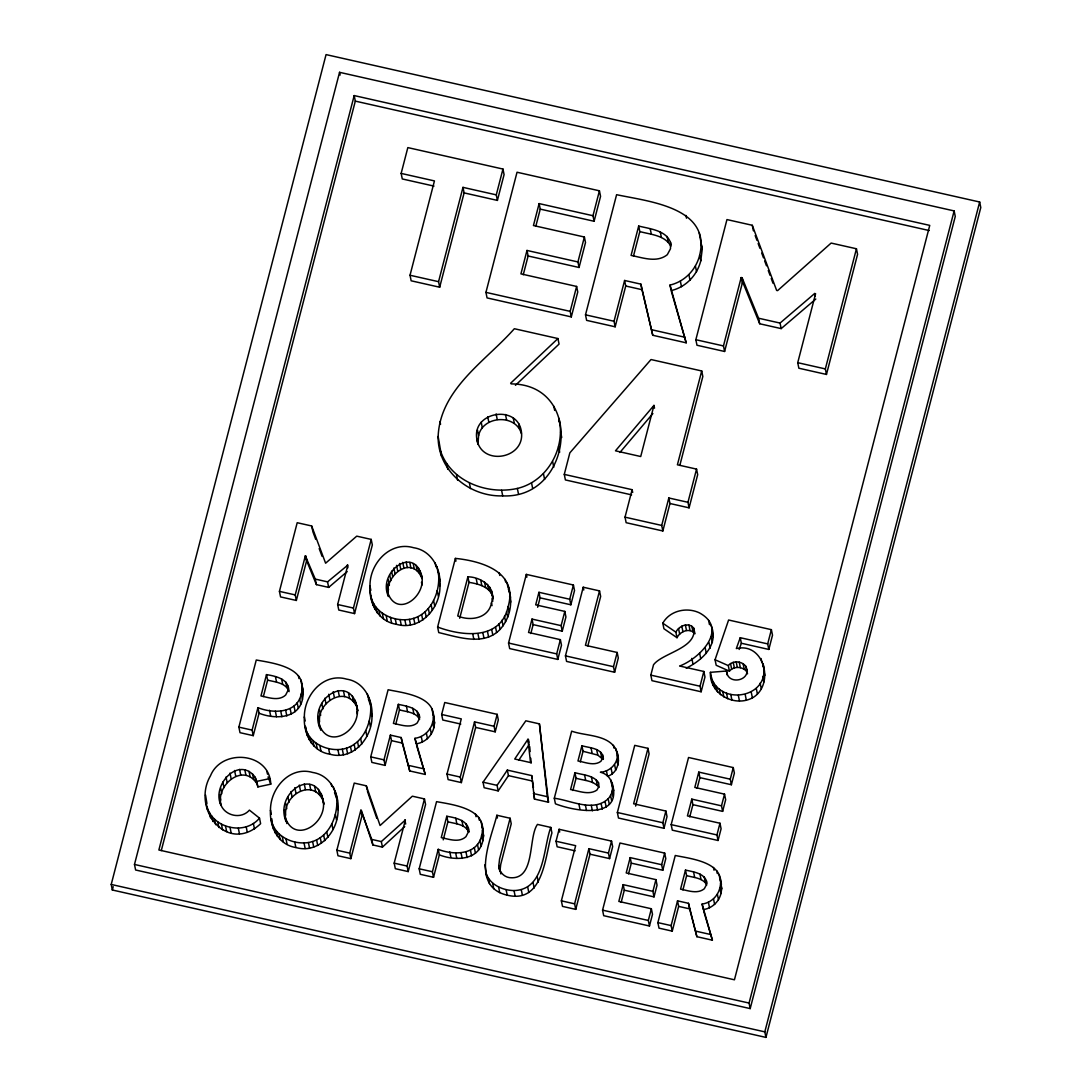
<?xml version="1.0" encoding="UTF-8"?>
<svg xmlns="http://www.w3.org/2000/svg" width="1092" height="1092" viewBox="0 0 1092 1092"><rect width="100%" height="100%" fill="white"/><g stroke="black" fill="none" stroke-linecap="round" stroke-linejoin="round"><path stroke-width="1.5" d="M670.556 242.11L670.488 248.744L667.308 254.682C656.852 263.104 642.765 257.698 631.08 255.405L638.683 226.044C650.423 229.033 668.249 230.426 671.116 244.881M419.246 714.919L419.164 719.259L417.144 723.027C410.305 728.582 401.051 724.87 393.407 723.409L398.348 704.34C406.333 706.21 418.686 707.452 419.806 717.69M706.388 880.657L706.306 885.011L704.299 888.765C697.46 894.334 688.192 890.622 680.562 889.147L685.489 870.078C693.475 871.962 705.828 873.204 706.961 883.428M287.96 686.104L287.81 690.799L285.654 695.031C278.801 701.392 268.905 697.597 260.961 695.959L266.489 674.61C275.566 676.125 288.465 678.787 288.807 690.267M468.263 827.75L468.113 832.445L465.956 836.677C459.09 843.038 449.194 839.243 441.264 837.605L446.792 816.256C455.855 817.772 468.755 820.433 469.11 831.913M388.424 596.423C376.863 571.894 415.929 543.598 422.085 578.351M388.561 596.519C382.91 576.44 411.916 553.316 422.003 578.569M387.592 592.26C396.956 619.683 428.146 595.249 421.239 574.187M476.822 438.875C472.031 411.602 517.239 404.204 521.334 431.231C525.88 459.036 481.081 466.803 476.822 438.875L477.941 444.417L478.596 435.531L477.477 429.989M554.299 798.266C570.98 800.272 593.27 812.653 608.176 798.784C616.407 790.007 612.516 775.006 600.382 772.235C610.073 771.757 619.533 762.475 616.994 751.883C610.428 734.111 586.104 736.431 571.676 731.149L554.299 798.266L555.432 803.808C574.802 811.356 623.614 820.297 611.97 782.35M747.542 673.819L746.778 671.648C742.683 666.379 733.756 665.888 729.415 671.143L728.296 665.601C732.623 660.346 741.55 660.851 745.659 666.106C753.125 680.412 727.545 686.254 726.521 671.02L710.401 672.331C709.199 693.652 734.165 707.602 752.402 697.897C775.061 685.148 764.55 641.891 736.322 648.566L740.253 637.701L767.69 643.898L768.823 649.44L741.372 643.243L740.253 637.701M498.826 865.587L499.576 858.926L510.114 818.249L496.874 815.26C491.373 838.083 469.15 886.349 507.234 895.181C543.925 904.162 545.017 855.418 551.924 832.95L550.791 827.422L537.469 824.405C527.859 837.714 535.899 880.889 509.213 877.599C503.453 876.576 499.003 871.43 498.826 865.587L499.959 871.129L500.709 864.468L511.233 823.778L510.114 818.249M557.93 338.547L510.674 383.196L511.124 383.893C585.094 384.329 572.536 499.194 502.73 495.877C469.355 496.969 437.715 470.857 438.138 436.486C440.09 388.848 486.008 360.851 514.346 328.719L557.93 338.547L559.063 344.089L515.438 385.299M699.631 255.323C711.561 207.139 647.692 201.378 616.598 194.69L585.503 314.824L586.622 320.365L615.165 326.795L625.73 286.008L624.597 280.467L640.867 284.138L652.757 335.271L686.199 342.82L670.01 285.067C684.657 281.668 696 269.779 699.631 255.323L700.764 260.865C697.133 275.32 685.79 287.21 671.143 290.608L686.199 342.82M700.764 260.865L702.238 249.194L699.262 232.951M693.789 628.214C697.392 648.293 662.202 652.92 653.521 664.796L650.832 675.129L651.965 680.671L701.146 691.768L704.968 677.013L703.835 671.471L679.647 666.024C699.658 658.544 728.978 629.006 699.494 612.899C686.909 606.811 669.778 610.524 662.803 623.204L663.922 628.733L677.013 637.701C680.029 631.272 689.967 627.327 694.922 633.756L693.789 628.214C688.847 621.785 678.896 625.73 675.88 632.159L677.013 637.701M686.185 668.154C702.074 660.524 719.246 644.758 711.11 625.484M440.458 450.805C450.75 481.64 487.373 495.167 517.349 488.438C547.529 481.354 566.025 447.843 558.899 418.291M437.619 627.04C462.694 636.431 500.859 640.39 508.135 606.62C518.222 572.181 482.432 561.138 455.391 558.394L437.619 627.04L438.738 632.582C458.039 637.032 483.838 646.409 500.068 629.415C509.691 618.727 513.595 602.293 508.258 588.738M219.915 800.613C221.116 814.755 240.185 820.761 249.413 810.127L259.5 818.14L260.633 823.682C227.586 854.954 191.018 809.022 210.497 775.77C221.649 748.102 269.724 752.17 270.761 784.165L257.889 786.923L255.173 777.272C239.162 755.391 211.548 784.602 220.761 804.763M606.415 770.734L607.534 776.276C617.744 773.218 620.365 760.906 616.994 751.883M710.919 676.153C719.109 706.893 771.375 698.047 763.131 663.854M369.997 586.199C369.465 563.608 390.09 540.731 413.609 547.72C431.64 550.395 441.113 568.918 439.967 585.803C440.486 608.38 419.86 631.258 396.355 624.283C378.323 621.594 368.85 603.071 369.997 586.199L370.843 590.349M370.734 595.59C373.928 612.858 393.175 621.894 409.391 619.355C431.067 615.915 441.577 590.635 438.097 570.87M270.475 810.209C270.297 788.438 289.612 765.697 312.721 772.467C330.466 775.129 339.121 793.393 338.111 809.773C338.274 831.531 318.973 854.285 295.864 847.515C278.119 844.853 269.465 826.589 270.475 810.209L271.321 814.359M304.354 716.857C304.177 695.085 323.491 672.358 346.601 679.128C364.346 681.79 373.014 700.054 371.99 716.434C372.154 738.178 352.853 760.947 329.743 754.163C311.998 751.501 303.344 733.237 304.354 716.857L305.2 721.02M271.157 819.382C274.078 836.172 292.697 844.949 308.408 842.533C329.47 838.997 339.394 814.277 336.295 795.058M305.05 726.043C307.958 742.819 326.576 751.596 342.287 749.18C363.349 745.645 373.287 720.925 370.174 701.706M432.664 722.303C439.353 696.587 404.518 693.147 388.11 689.748L370.734 756.865L371.867 762.407L385.094 765.396L391.509 740.649L390.376 735.107L401.16 737.537L409.732 770.952L425.252 774.446L414.974 738.315C423.532 737.127 430.63 730.698 432.664 722.303L433.797 727.845C431.75 736.24 424.652 742.669 416.107 743.857L414.974 738.315M433.797 727.845L434.575 723.013L433.196 712.994M719.819 888.055C726.494 862.325 691.673 858.899 675.265 855.486L657.875 922.617L659.008 928.145L672.249 931.135L678.651 906.387L677.531 900.845L688.492 903.316L696.887 936.69L712.407 940.198L702.115 904.067C710.674 902.879 717.772 896.436 719.819 888.055L720.938 893.597C718.905 901.978 711.807 908.408 703.248 909.609L702.115 904.067M720.938 893.597L721.716 888.765L720.338 878.746M220.966 804.64C215.888 785.216 242.738 762.967 256.306 782.814M301.324 693.843C308.572 667.403 273.478 663.131 256.265 660.005L238.875 727.136L240.008 732.677L253.248 735.653L259.063 713.199L257.93 707.657C273.014 713.786 297.201 713.636 301.324 693.843L302.443 699.385C298.321 719.178 274.133 719.328 259.063 713.199M302.443 699.385L303.289 694.321L301.952 684.083M481.613 835.503C488.875 809.049 453.781 804.777 436.554 801.651L419.178 868.782L420.297 874.323L433.538 877.299L439.353 854.845L438.233 849.303C453.303 855.432 477.491 855.282 481.613 835.503L482.732 841.031C478.624 860.824 454.436 860.974 439.353 854.845M482.732 841.031L483.579 835.967L482.255 825.729M284.548 809.704L285.886 821.17C273.996 791.359 318.441 764.045 323.846 804.258L321.239 793.57M285.681 815.246C283.442 795.454 311.397 778.514 322.358 799.112M318.427 716.352L319.765 727.832C307.876 698.006 352.32 670.693 357.739 710.919L355.118 700.231M319.56 721.894C317.322 702.101 345.277 685.162 356.251 705.773M356.606 705.377C363.404 729.674 326.822 752.934 318.632 722.29M491.482 602.866C496.915 587.769 481.463 576.945 467.881 576.822L457.739 615.97C470.27 621.416 488.697 618.468 491.482 602.866L492.042 605.637M111.22 884.452L326.058 54.6L979.661 202.006L980.78 207.548L765.942 1037.4L112.34 889.994L111.22 884.452L764.809 1031.858L765.942 1037.4M112.34 889.994L113.199 886.704M134.48 864.454L339.557 72.318L954.135 210.92L955.268 216.462L750.19 1008.598L135.613 869.996L134.48 864.454L749.057 1003.057L750.19 1008.598M354.19 95.577L158.872 849.999L734.438 979.797L929.742 225.389L354.19 95.577L355.31 101.119L161.288 850.586M279.429 591.373L297.201 522.713L311.67 525.975L325.607 563.213L356.743 536.145L371.198 539.407L372.331 544.949L354.559 613.595L338.779 610.032L337.646 604.504L347.857 565.083L327.545 581.859L315.274 579.088L305.337 555.855L295.222 594.922L296.341 600.463L280.562 596.914L279.429 591.373L295.222 594.922M253.248 735.653L252.115 730.111L257.93 707.657M263.363 696.573L267.622 680.139L266.489 674.61M433.988 186.104L402.279 178.951L401.146 173.41L407.835 147.597L502.962 169.055L504.081 174.597L497.406 200.409L464.114 192.888L462.981 187.36L496.273 194.867L497.406 200.409M296.341 600.463L306.456 561.397L305.337 555.855M464.114 192.888L439.68 287.223L411.152 280.794L410.019 275.252L434.439 180.917L401.146 173.41M354.559 613.595L353.426 608.053L371.198 539.407M439.68 287.223L438.561 281.681L462.981 187.36M496.273 194.867L502.962 169.055M336.855 850.218L354.231 783.087L366.325 785.817L380.084 825.511L412.353 796.191L424.46 798.921L425.58 804.463L408.203 871.593L395.318 868.686L394.185 863.144L405.364 820.01L381.313 841.577L371.758 839.42L360.838 810.237L349.74 853.125L350.873 858.653L337.974 855.746L336.855 850.218L349.74 853.125M526.986 250.45L528.118 255.992L579.06 267.485L577.927 261.944L526.986 250.45L520.925 273.887L576.617 286.445L577.75 291.987L571.293 316.898L487.059 297.911L485.94 292.369L517.035 172.236L599.426 190.813L600.559 196.355L594.103 221.266L540.253 209.118L539.12 203.59L592.983 215.725L594.103 221.266M350.873 858.653L361.971 815.779L360.838 810.237M385.094 765.396L383.975 759.855L390.376 735.107M395.768 724.187L399.467 709.882L398.348 704.34M539.12 203.59L533.442 225.539L584.384 237.019L585.503 242.56L579.06 267.485M523.259 274.734L528.118 255.992M535.79 226.372L540.253 209.118M459.718 618.249L469 582.364L467.881 576.822M460.783 724.064L442.779 720.01L441.659 714.468L444.744 702.511L497.174 714.345L498.307 719.874L495.208 731.831L475.662 727.422L474.529 721.88L494.075 726.289L495.208 731.831M408.203 871.593L407.084 866.052L424.46 798.921M577.927 261.944L584.384 237.019M475.662 727.422L461.37 782.595L448.13 779.606L447.01 774.064L461.288 718.891L441.659 714.468M592.983 215.725L599.426 190.813M571.293 316.898L570.174 311.37L576.617 286.445M433.538 877.299L432.418 871.757L438.233 849.303M443.229 839.857L447.911 821.785L446.792 816.256M461.37 782.595L460.251 777.054L474.529 721.88M532.009 619.082L533.142 624.624L562.243 631.19L561.124 625.648L532.009 619.082L528.542 632.473L560.373 639.653L561.493 645.195L557.807 659.432L509.677 648.58L508.544 643.038L526.33 574.392L573.409 585.012L574.529 590.554L570.843 604.791L540.076 597.843L538.943 592.301L569.724 599.249L570.843 604.791M494.075 726.289L497.174 714.345M631.599 494.867L565.397 479.934L564.277 474.392L569.847 452.852L651.009 359.541L701.706 370.966L702.825 376.508L679.825 465.397M538.943 592.301L535.694 604.845L564.81 611.411L565.929 616.953L562.243 631.19M530.821 633.551L533.142 624.624M537.633 607.248L540.076 597.843M615.165 326.795L614.032 321.253L624.597 280.467M633.483 256.047L639.816 231.572L638.683 226.044M561.124 625.648L564.81 611.411M569.724 599.249L573.409 585.012M557.807 659.432L556.688 653.89L560.373 639.653M599.522 590.895L585.435 645.304L617.171 652.47L618.304 658.012L614.619 672.249L566.571 661.411L565.451 655.869L583.224 587.223L599.522 590.895L600.655 596.437L587.851 645.904M669.956 503.508L689.093 507.835L687.96 502.293L668.823 497.979L669.956 503.508L662.844 530.971L626.153 522.699L625.02 517.158L632.132 489.694L564.277 474.392M653.958 405.405L640.717 456.524L615.478 450.819L653.958 405.405L654.518 408.176M550.791 827.422C542.97 848.143 545.29 889.611 514.018 890.567C502.074 890.389 488.888 884.261 485.694 871.853M575.156 850.845L557.152 846.778L556.019 841.249L559.118 829.292L611.547 841.113L612.667 846.655L609.582 858.612L590.021 854.203L588.902 848.661L608.449 853.07L609.582 858.612M574.938 772.686L570.57 789.557C579.019 791.004 588.916 795.44 596.86 790.13L598.894 786.609L598.716 782.937C593.666 775.088 583.032 775.061 574.938 772.686L576.057 778.227L572.89 790.499M581.913 745.74L577.968 760.987C585.312 762.202 594.116 766.366 600.887 761.315L602.648 758.135L602.566 754.845C598.484 747.679 588.916 747.856 581.913 745.74L583.032 751.282L580.275 761.957M695.85 339.708L726.958 219.574L752.265 225.28L776.644 290.431L777.572 290.636L831.135 243.066L856.442 248.771L857.575 254.313L826.467 374.447L798.853 368.222L797.733 362.68L815.587 293.721L814.659 293.516L780.057 323.068L758.571 318.222L742.096 277.764L741.168 277.559L723.464 345.932L724.597 351.474L696.983 345.249L695.85 339.708L723.464 345.932M614.619 672.249L613.486 666.707L617.171 652.47M590.021 854.203L575.743 909.377L562.503 906.387L561.37 900.845L575.661 845.672L556.019 841.249M662.844 530.971L661.711 525.429L668.823 497.979M701.706 370.966L677.409 464.796L696.546 469.11L697.679 474.651L689.093 507.835M575.743 909.377L574.61 903.835L588.902 848.661M724.597 351.474L742.301 283.101L741.168 277.559M687.96 502.293L696.546 469.11M647.979 748.348L633.633 803.78L665.888 811.056L667.021 816.598L663.991 828.296L618.481 818.031L617.362 812.489L634.739 745.358L647.979 748.348L649.098 753.889L635.599 806.06M608.449 853.07L611.547 841.113M623.177 884.643L624.31 890.185L654.026 896.887L652.907 891.345L623.177 884.643L618.836 901.432L651.364 908.762L652.497 914.304L649.467 926.002L603.699 915.683L602.566 910.141L619.956 843.01L664.659 853.098L665.792 858.64L662.789 870.256L631.312 863.144L630.18 857.616L661.656 864.714L662.789 870.256M630.18 857.616L626.207 872.945L655.937 879.647L657.056 885.189L654.026 896.887M621.157 902.388L624.31 890.185M628.528 873.887L631.312 863.144M663.991 828.296L662.858 822.754L665.888 811.056M701.146 691.768L700.027 686.226L703.835 671.471M652.907 891.345L655.937 879.647M691.782 799.126L692.915 804.668L722.631 811.37L721.498 805.841L691.782 799.126L687.441 815.915L719.969 823.245L721.089 828.787L718.058 840.485L672.303 830.166L671.17 824.624L688.547 757.493L733.264 767.58L734.384 773.122L731.381 784.738L699.904 777.641L698.784 772.099L730.261 779.197L731.381 784.738M661.656 864.714L664.659 853.098M649.467 926.002L648.334 920.46L651.364 908.762M698.784 772.099L694.812 787.441L724.528 794.143L725.661 799.685L722.631 811.37M689.748 816.871L692.915 804.668M697.133 788.369L699.904 777.641M672.249 931.135L671.116 925.593L677.531 900.845M682.923 889.925L686.622 875.62L685.489 870.078M826.467 374.447L825.347 368.919L856.442 248.771M721.498 805.841L724.528 794.143M730.261 779.197L733.264 767.58M718.058 840.485L716.939 834.943L719.969 823.245M767.69 643.898L771.375 629.661L728.596 620.01L715.055 659.745L716.188 665.287L729.415 671.143M768.823 649.44L772.508 635.189L771.375 629.661M749.057 1003.057L954.135 210.92M764.809 1031.858L979.661 202.006M739.134 649.453L741.372 643.243M478.596 435.531C482.964 415.492 516.066 413.786 521.403 433.742M527.914 739.298L514.728 759.022L530.521 762.585L527.914 739.298L529.033 744.84L518.686 760.332M531.695 775.593L534.479 799.085L548.512 802.251L539.421 723.873L525.839 720.802L483.033 782.2L484.152 787.728L498.184 790.895L497.065 785.353L507.316 770.092L531.695 775.593L532.254 778.35M498.184 790.895L508.449 775.634L507.316 770.092M619.901 452.47L652.88 413.54M361.37 810.346L372.877 844.962L382.432 847.119L404.723 826.562M206.374 804.19C210.524 827.818 244.226 836.472 259.5 818.14M305.856 555.978L306.988 561.52L316.407 584.63L328.678 587.4L347.215 571.566M742.096 277.764L743.215 283.306L759.704 323.764L781.176 328.61L815.792 299.044M255.173 777.272L256.77 781.381L269.642 778.637M355.31 101.119L929.21 230.549M639.816 231.572C650.545 234.562 665.055 235.149 670.816 246.232M742.301 283.101L743.215 283.306M625.73 286.008L641.987 289.68L652.757 335.271M410.019 275.252L438.561 281.681M485.94 292.369L570.174 311.37M585.503 314.824L614.032 321.253M651.624 329.729L685.08 337.278M797.733 362.68L825.347 368.919M625.02 517.158L661.711 525.429M469 582.364C478.651 583.838 491.55 587.237 493.134 598.689M337.646 604.504L353.426 608.053M508.544 643.038L556.688 653.89M565.451 655.869L613.486 666.707M650.832 675.129L700.027 686.226M267.622 680.139C275.348 682.063 286.049 682.814 289.093 691.645M399.467 709.882C406.388 711.861 415.875 712.08 419.642 719.218M583.032 751.282L597.774 755.104L603.016 759.418M576.057 778.227C583.742 780.548 593.707 780.507 599.003 787.387M391.509 740.649L402.293 743.079L409.732 770.952M508.449 775.634L532.828 781.121M238.875 727.136L252.115 730.111M370.734 756.865L383.975 759.855M408.613 765.41L424.133 768.904M447.01 774.064L460.251 777.054M483.033 782.2L497.065 785.353M533.36 793.543L547.379 796.71L548.512 802.251M617.362 812.489L662.858 822.754M671.17 824.624L716.939 834.943M447.911 821.785C455.105 823.764 465.206 824.091 468.673 831.927M686.622 875.62C693.529 877.599 703.03 877.818 706.797 884.97M678.651 906.387L689.612 908.858L696.887 936.69M394.185 863.144L407.084 866.052M419.178 868.782L432.418 871.757M561.37 900.845L574.61 903.835M602.566 910.141L648.334 920.46M657.875 922.617L671.116 925.593M695.754 931.148L711.274 934.656M715.055 659.745L728.296 665.601M662.803 623.204L675.88 632.159M284.753 815.628C292.943 846.286 329.525 823.013 322.727 798.716M611.889 785.366L613.731 790.594M368.413 699.249L371.307 707.247M334.534 792.601L337.414 800.6M558.763 420.816L560.032 423.832M762.694 665.41L764.25 669.396M618.113 757.411L615.683 748.457M755.186 235.585L756.961 240.349M758.148 243.53L759.936 248.307M761.725 253.071L763.499 257.835M764.7 261.015L766.475 265.779M768.263 270.543L770.051 275.307M771.239 278.487L773.027 283.265M312.803 531.517L315.697 539.284M319.192 548.58L322.085 556.347M268.045 776.917L270.761 784.165M367.458 791.359L376.808 818.358M720.188 880.138L721.471 884.274M433.046 714.4L434.329 718.536M703.726 911.219L712.407 940.198M416.584 745.467L425.252 774.446M438.411 573.559L439.23 576.399M482.132 826.944L483.374 831.271M301.842 685.298L303.085 689.625M814.659 293.516L815.233 296.273M780.057 323.068L781.176 328.61M752.265 225.28L753.398 230.821M758.571 318.222L759.704 323.764M701.119 243.653L702.238 249.194M685.926 215.424L686.499 218.195M695.413 266.12L696.546 271.662M688.902 274.802L690.035 280.344M763.677 669.901L764.809 675.443M761.056 658.544L761.902 662.694M762.68 676.494L763.813 682.036M680.357 281.176L681.49 286.718M760.141 683.128L761.274 688.67M667.089 236.445L668.222 241.987M756.292 688.465L757.411 694.007M660.25 231.9L661.383 237.442M670.01 285.067L670.857 289.216M746.792 669.369L747.351 672.14M751.269 692.355L752.402 697.897M745.659 666.106L746.778 671.648M743.106 663.649L744.225 669.191M739.216 662.134L740.335 667.676M745.222 694.662L746.341 700.204M650.19 228.637L651.323 234.179M736.185 661.834L737.305 667.376M733.223 662.312L734.356 667.854M738.328 695.358L739.448 700.9M730.534 663.567L731.667 669.109M726.521 671.02L727.368 675.184M730.766 694.416L731.886 699.945M726.535 693.161L727.668 698.689M712.025 631.067L713.158 636.609M640.867 284.138L641.987 289.68M708.626 620.447L709.472 624.61M722.727 691.386L723.859 696.928M711.288 637.005L712.407 642.546M719.328 689.107L720.461 694.649M708.995 642.697L710.128 648.238M716.338 686.308L717.471 691.85M713.881 683.155L715.014 688.697M712.08 679.77L713.199 685.312M710.401 672.331L711.534 677.873M705.2 647.925L706.333 653.466M699.59 653.03L700.723 658.572M691.823 626.221L692.956 631.763M688.943 625.061L690.076 630.603M685.366 624.924L686.486 630.466M691.837 658.367L692.956 663.895M681.804 626.139L682.923 631.681M678.542 628.582L679.674 634.124M719.068 874.596L719.915 878.76M720.597 883.223L721.716 888.765M716.762 870.815L717.321 873.586M713.486 867.471L714.059 870.228M717.362 894.157L718.495 899.699M632.132 489.694L632.691 492.465M713.526 898.921L714.646 904.463M704.217 876.958L705.35 882.5M708.394 902.251L709.527 907.793M699.904 873.996L701.037 879.538M693.557 871.907L694.689 877.449M688.492 903.316L689.612 908.858M560.606 431.941L561.738 437.483M553.821 406.238L554.668 410.401M558.544 446.669L559.677 452.211M583.224 587.223L583.783 589.994M617.335 755.596L618.468 761.138M616.734 759.609L617.867 765.137M613.431 745.317L613.991 748.088M614.591 764.673L615.711 770.215M552.661 461.657L553.78 467.199M611.124 768.386L612.257 773.928M610.756 779.824L611.602 783.988M612.121 791.031L613.254 796.573M602.566 754.845L603.412 759.008M610.537 795.29L611.67 800.818M600.532 751.951L601.665 757.493M543.475 473.846L544.608 479.388M608.176 798.784L609.309 804.326M596.655 749.562L597.774 755.104M605.05 801.555L606.169 807.097M591.031 747.802L592.151 753.33M601.132 803.576L602.252 809.117M596.177 779.674L597.31 785.216M531.531 482.882L532.664 488.424M591.427 776.958L592.547 782.5M596.519 804.831L597.638 810.373M518.686 423.641L519.806 429.183M513.226 417.799L514.359 423.341M591.263 805.295L592.383 810.824M584.575 774.87L585.708 780.411M585.367 804.941L586.5 810.482M505.487 414.51L506.62 420.051M517.349 488.438L518.482 493.98M578.856 803.808L579.975 809.336M496.109 413.936L497.242 419.478M526.33 574.392L526.89 577.163M487.714 416.666L488.834 422.195M501.597 490.335L502.73 495.877M481.19 422.181L482.323 427.723M559.118 829.292L559.677 832.063M508.572 587.387L510.524 597.392M507.125 583.196L507.971 587.346M509.609 596.56L510.728 602.101M505.077 579.347L505.651 582.118M508.135 606.62L509.268 612.162M499.208 572.672L499.767 575.443M506.538 611.643L507.671 617.171M504.477 616.188L505.61 621.73M528.432 739.421L529.006 742.191M501.938 620.27L503.071 625.812M498.935 623.873L500.068 629.415M491.482 590.676L493.106 598.553M469.423 483.073L470.543 488.615M489.898 587.305L491.018 592.833M492.274 598.457L492.833 601.228M487.551 584.356L488.684 589.898M495.509 626.958L496.628 632.5M484.493 581.94L485.626 587.482M491.687 629.497L492.806 635.025M480.712 580.057L481.845 585.599M456.497 474.706L457.63 480.248M487.469 631.449L488.602 636.991M537.209 876.521L538.342 882.049M476.208 578.692L477.34 584.234M439.994 421.539L440.554 424.31M482.882 632.855L484.002 638.397M533.046 882.527L534.165 888.069M446.669 463.786L447.802 469.328M438.138 436.486L441.577 456.347M477.941 633.66L479.074 639.202M527.682 886.95L528.801 892.492M472.74 633.865L473.86 639.407M455.391 558.394L455.951 561.165M521.266 889.652L522.399 895.194M514.018 890.567L515.137 896.109M496.874 815.26L497.433 818.031M506.101 889.639L507.234 895.181M339.557 72.318L340.117 75.089M500.313 871.157L500.873 873.928M499.29 868.509L499.849 871.279M436.868 566.598L437.988 572.126M438.766 575.443L439.885 580.985M435.094 562.68L435.94 566.844M438.834 580.262L439.967 585.803M498.621 887.1L499.74 892.642M437.209 590.622L438.329 596.164M481.012 821.402L481.859 825.552M482.446 830.425L483.579 835.967M492.642 883.196L493.775 888.738M478.719 817.444L479.292 820.215M433.579 600.532L434.712 606.074M475.484 813.963L476.044 816.734M488.301 878.064L489.434 883.605M484.93 864.727L486.827 877.395M479.907 840.335L481.026 845.877M431.163 604.791L432.296 610.332M477.477 844.403L478.596 849.945M428.337 608.585L429.456 614.113M420.133 570.72L421.266 576.248M421.457 582.268L422.017 585.039M418.4 567.731L419.533 573.273M474.324 847.733L475.443 853.262M416.107 565.369L417.226 570.911M425.143 611.861L426.276 617.389M413.226 563.608L414.359 569.15M466.12 823.655L467.24 829.197M470.447 850.286L471.58 855.828M421.648 614.578L422.781 620.12M409.787 562.462L410.92 568.004M461.875 820.42L463.008 825.962M465.984 852.033L467.117 857.575M417.854 616.734L418.987 622.276M406.169 562.011L407.302 567.553M455.733 818.263L456.852 823.805M402.757 562.353L403.876 567.895M413.745 618.345L414.864 623.873M431.913 708.858L432.76 713.008M433.442 717.485L434.575 723.013M461.056 852.879L462.189 858.421M399.549 563.486L400.682 569.028M409.391 619.355L410.51 624.897M455.664 852.838L456.784 858.38M430.221 728.419L431.34 733.961M396.546 565.397L397.679 570.939M404.845 619.765L405.978 625.307M393.857 568.017L394.99 573.559M426.371 733.182L427.504 738.711M449.795 851.91L450.928 857.452M391.591 571.252L392.724 576.794M400.122 619.56L401.255 625.102M389.735 575.115L390.854 580.644M417.076 711.206L418.195 716.748M421.253 736.513L422.386 742.041M388.288 579.593L389.407 585.135M395.222 618.741L396.355 624.283M412.762 708.258L413.882 713.786M387.373 584.193L388.506 589.735M387.141 588.411L388.274 593.952M390.458 617.376L391.578 622.918M406.415 706.155L407.534 711.697M386.158 615.547L387.278 621.089M382.309 613.254L383.442 618.795M378.938 610.496L380.071 616.024M376.071 607.316L377.19 612.858M401.16 737.537L402.293 743.079M373.737 603.767L374.87 609.309M370.065 591.018L371.853 601.132M371.962 599.863L373.095 605.405M404.832 819.887L405.678 824.037M347.324 564.973L347.884 567.744M369 697.529L370.12 703.071M367.294 693.72L368.14 697.87M370.857 710.892L371.99 716.434M369.26 721.007L370.393 726.549M365.738 730.644L366.871 736.185M356.797 711.329L357.371 714.1M352.388 696.041L353.521 701.583M360.647 738.533L361.766 744.075M381.313 841.577L382.432 847.119M327.545 581.859L328.678 587.4M348.498 692.942L349.617 698.484M357.548 741.768L358.667 747.31M366.325 785.817L367.171 789.966M311.67 525.975L312.517 530.139M343.516 691.072L344.635 696.614M354.163 744.444L355.282 749.986M371.758 839.42L372.877 844.962M350.477 746.587L351.597 752.129M338.165 690.608L339.298 696.15M315.274 579.088L316.407 584.63M346.505 748.17L347.625 753.712M333.183 691.714L334.316 697.242M342.287 749.18L343.42 754.722M328.706 694.28L329.839 699.822M337.906 749.603L339.039 755.145M324.87 698.225L325.989 703.753M321.785 703.425L322.904 708.967M328.61 748.621L329.743 754.163M319.546 709.8L320.679 715.342M335.121 790.881L336.24 796.423M333.415 787.059L333.975 789.83M336.978 804.231L338.111 809.773M320.133 727.436L320.693 730.207M331.176 783.592L331.736 786.363M335.38 814.359L336.5 819.901M319.874 745.536L320.993 751.064M316.175 743.297L317.294 748.839M331.859 823.996L332.992 829.538M300.709 679.756L301.556 683.906M312.926 740.594L314.046 746.136M302.156 688.779L303.289 694.321M298.43 675.798L298.99 678.569M310.155 737.496L311.288 743.038M307.93 734.042L309.05 739.571M318.509 789.379L319.628 794.921M306.224 730.22L307.343 735.762M299.604 698.689L300.737 704.231M326.754 831.886L327.887 837.414M314.605 786.281L315.738 791.823M297.174 702.757L298.307 708.298M323.669 835.107L324.788 840.649M294.021 706.087L295.154 711.615M309.637 784.425L310.756 789.966M320.27 837.796L321.403 843.338M285.817 682.009L286.95 687.55M290.158 708.64L291.277 714.182M316.598 839.925L317.717 845.467M304.286 783.96L305.419 789.502M281.586 678.774L282.705 684.315M312.612 841.523L313.745 847.064M285.695 710.387L286.814 715.929M299.304 785.052L300.436 790.594M275.43 676.617L276.563 682.159M308.408 842.533L309.541 848.074M280.767 711.233L281.886 716.775M294.826 787.619L295.959 793.161M304.026 842.942L305.159 848.484M275.361 711.192L276.494 716.734M290.991 791.563L292.11 797.105M287.892 796.778L289.025 802.32M269.506 710.264L270.639 715.806M294.731 841.973L295.864 847.515M285.667 803.152L286.8 808.681M286.254 820.788L286.814 823.545M285.981 838.874L287.114 844.416M282.282 836.636L283.415 842.178M266.926 771.375L267.485 774.146M279.033 833.947L280.166 839.489M276.276 830.835L277.409 836.376M274.051 827.381L275.17 832.923M272.345 823.559L273.464 829.101M256.77 781.381L257.889 786.923M252.539 773.873L253.672 779.415M249.031 771.334L250.164 776.876M244.826 769.805L245.959 775.347M253.371 823.464L254.491 828.992M239.585 769.382L240.718 774.911M234.575 770.502L235.708 776.043M246.205 826.849L247.324 832.391M229.989 773.081L231.122 778.61M238.315 828.2L239.435 833.742M226.03 776.999L227.15 782.541M222.864 782.09L223.996 787.632M230.016 827.367L231.135 832.909M220.693 788.137L221.812 793.679M219.629 794.594L220.761 800.136M225.525 826.071L226.658 831.613M221.444 824.269L222.577 829.811M217.772 821.962L218.905 827.504M214.51 819.164L215.643 824.706M211.698 815.942L212.831 821.484M209.405 812.38L210.538 817.922M205.528 794.962L206.934 803.576M711.697 679.142L712.039 681.695M539.421 723.873L547.379 796.71M532.978 782.759L533.428 787.66M533.879 792.546L534.479 799.085M207.221 806.66L207.494 809.732M529.716 746.614L530.152 751.583M530.753 758.189L531.19 763.158M305.828 726.985L306.17 731.585M271.84 818.809L272.29 824.924"/></g></svg>
